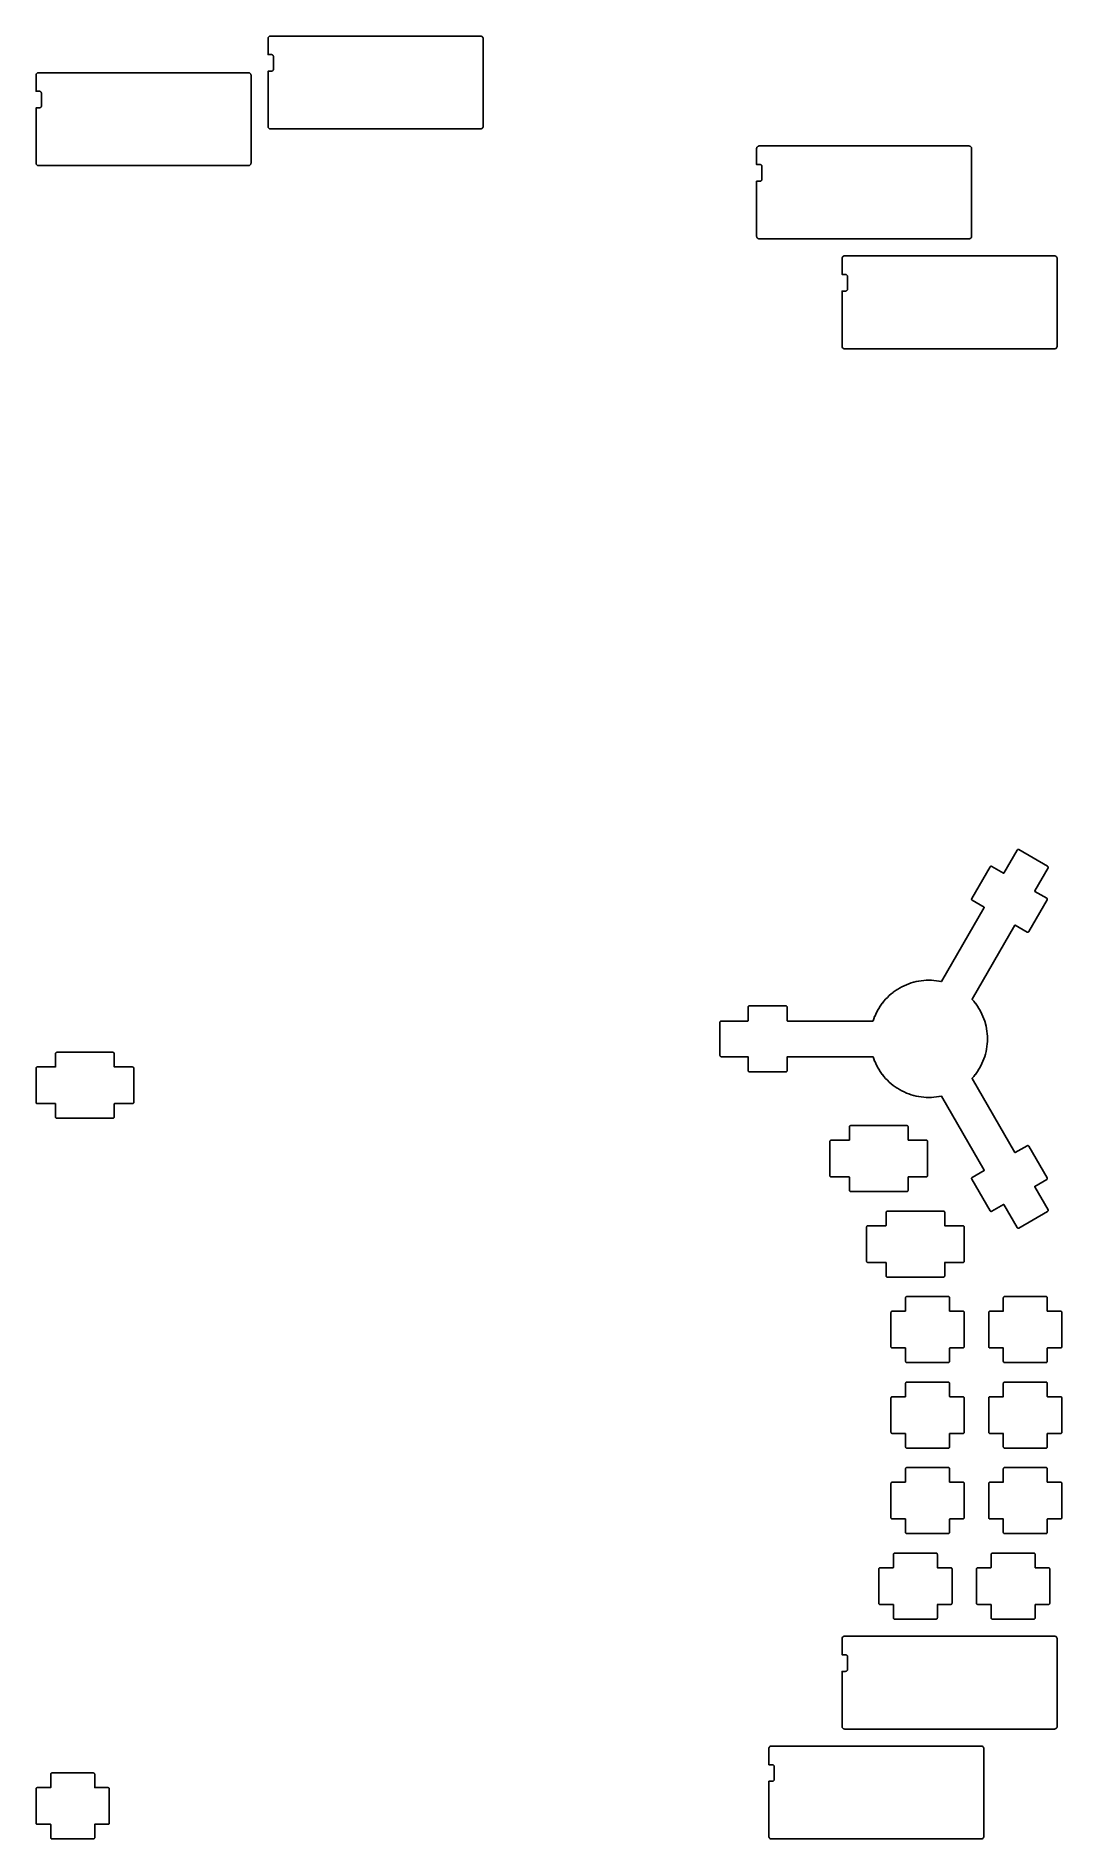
# Model space of a CAD drawing. Header units: millimetres. Extents: x 10 to 430, y 10 to 748.
import ezdxf

# ---------------------------------------------------------------- set-up
doc = ezdxf.new("R2010")
doc.units = ezdxf.units.MM
doc.layers.add('CUT_OUTER', color=7, linetype='CONTINUOUS')

msp = doc.modelspace()

# ---------------------------------------------------------------- linework, layer by layer
at = {"layer": 'CUT_OUTER'}
for points in [[(106, 710), (192, 710), (192.19509, 710.019215), (192.382683, 710.07612), (192.55557, 710.16853), (192.707107, 710.292893), (192.83147, 710.44443), (192.92388, 710.617317), (192.980785, 710.80491), (193, 711), (193, 747), (192.980785, 747.19509), (192.92388, 747.382683), (192.83147, 747.55557), (192.707107, 747.707107), (192.55557, 747.83147), (192.382683, 747.92388), (192.19509, 747.980785), (192, 748), (106, 748), (105.80491, 747.980785), (105.617317, 747.92388), (105.44443, 747.83147), (105.292893, 747.707107), (105.16853, 747.55557), (105.07612, 747.382683), (105.019215, 747.19509), (105, 747), (105, 740.4), (106.4, 740.4), (106.556072, 740.384628), (106.706147, 740.339104), (106.844456, 740.265176), (106.965685, 740.165685), (107.065176, 740.044456), (107.139104, 739.906147), (107.184628, 739.756072), (107.2, 739.6), (107.2, 734.4), (107.184628, 734.243928), (107.139104, 734.093853), (107.065176, 733.955544), (106.965685, 733.834315), (106.844456, 733.734824), (106.706147, 733.660896), (106.556072, 733.615372), (106.4, 733.6), (105, 733.6), (105, 711), (105.019215, 710.80491), (105.07612, 710.617317), (105.16853, 710.44443), (105.292893, 710.292893), (105.44443, 710.16853), (105.617317, 710.07612), (105.80491, 710.019215)], [(11, 695), (97, 695), (97.19509, 695.019215), (97.382683, 695.07612), (97.55557, 695.16853), (97.707107, 695.292893), (97.83147, 695.44443), (97.92388, 695.617317), (97.980785, 695.80491), (98, 696), (98, 732), (97.980785, 732.19509), (97.92388, 732.382683), (97.83147, 732.55557), (97.707107, 732.707107), (97.55557, 732.83147), (97.382683, 732.92388), (97.19509, 732.980785), (97, 733), (11, 733), (10.80491, 732.980785), (10.617317, 732.92388), (10.44443, 732.83147), (10.292893, 732.707107), (10.16853, 732.55557), (10.07612, 732.382683), (10.019215, 732.19509), (10, 732), (10, 725.4), (11.4, 725.4), (11.556072, 725.384628), (11.706147, 725.339104), (11.844456, 725.265176), (11.965685, 725.165685), (12.065176, 725.044456), (12.139104, 724.906147), (12.184628, 724.756072), (12.2, 724.6), (12.2, 719.4), (12.184628, 719.243928), (12.139104, 719.093853), (12.065176, 718.955544), (11.965685, 718.834315), (11.844456, 718.734824), (11.706147, 718.660896), (11.556072, 718.615372), (11.4, 718.6), (10, 718.6), (10, 696), (10.019215, 695.80491), (10.07612, 695.617317), (10.16853, 695.44443), (10.292893, 695.292893), (10.44443, 695.16853), (10.617317, 695.07612), (10.80491, 695.019215)], [(306, 665), (392, 665), (392.19509, 665.019215), (392.382683, 665.07612), (392.55557, 665.16853), (392.707107, 665.292893), (392.83147, 665.44443), (392.92388, 665.617317), (392.980785, 665.80491), (393, 666), (393, 702), (392.980785, 702.19509), (392.92388, 702.382683), (392.83147, 702.55557), (392.707107, 702.707107), (392.55557, 702.83147), (392.382683, 702.92388), (392.19509, 702.980785), (392, 703), (306, 703), (305.80491, 702.980785), (305.617317, 702.92388), (305.44443, 702.83147), (305.292893, 702.707107), (305.16853, 702.55557), (305.07612, 702.382683), (305.019215, 702.19509), (305, 702), (305, 695.4), (306.4, 695.4), (306.556072, 695.384628), (306.706147, 695.339104), (306.844456, 695.265176), (306.965685, 695.165685), (307.065176, 695.044456), (307.139104, 694.906147), (307.184628, 694.756072), (307.2, 694.6), (307.2, 689.4), (307.184628, 689.243928), (307.139104, 689.093853), (307.065176, 688.955544), (306.965685, 688.834315), (306.844456, 688.734824), (306.706147, 688.660896), (306.556072, 688.615372), (306.4, 688.6), (305, 688.6), (305, 666), (305.019215, 665.80491), (305.07612, 665.617317), (305.16853, 665.44443), (305.292893, 665.292893), (305.44443, 665.16853), (305.617317, 665.07612), (305.80491, 665.019215)], [(341, 620), (427, 620), (427.19509, 620.019215), (427.382683, 620.07612), (427.55557, 620.16853), (427.707107, 620.292893), (427.83147, 620.44443), (427.92388, 620.617317), (427.980785, 620.80491), (428, 621), (428, 657), (427.980785, 657.19509), (427.92388, 657.382683), (427.83147, 657.55557), (427.707107, 657.707107), (427.55557, 657.83147), (427.382683, 657.92388), (427.19509, 657.980785), (427, 658), (341, 658), (340.80491, 657.980785), (340.617317, 657.92388), (340.44443, 657.83147), (340.292893, 657.707107), (340.16853, 657.55557), (340.07612, 657.382683), (340.019215, 657.19509), (340, 657), (340, 650.4), (341.4, 650.4), (341.556072, 650.384628), (341.706147, 650.339104), (341.844456, 650.265176), (341.965685, 650.165685), (342.065176, 650.044456), (342.139104, 649.906147), (342.184628, 649.756072), (342.2, 649.6), (342.2, 644.4), (342.184628, 644.243928), (342.139104, 644.093853), (342.065176, 643.955544), (341.965685, 643.834315), (341.844456, 643.734824), (341.706147, 643.660896), (341.556072, 643.615372), (341.4, 643.6), (340, 643.6), (340, 621), (340.019215, 620.80491), (340.07612, 620.617317), (340.16853, 620.44443), (340.292893, 620.292893), (340.44443, 620.16853), (340.617317, 620.07612), (340.80491, 620.019215)], [(418.908588, 397.898039), (418.871985, 397.934641), (418.858588, 397.984641), (418.871985, 398.034641), (424.321985, 407.474318), (424.371936, 407.594909), (424.388973, 407.724318), (424.371936, 407.853728), (424.321985, 407.974318), (424.242526, 408.077872), (424.138973, 408.157331), (412.361027, 414.957331), (412.240437, 415.007281), (412.111027, 415.024318), (411.981618, 415.007281), (411.861027, 414.957331), (411.757474, 414.877872), (411.678015, 414.774318), (406.228015, 405.334641), (406.191412, 405.298039), (406.141412, 405.284641), (406.091412, 405.298039), (401.24167, 408.098039), (401.121079, 408.147989), (400.99167, 408.165026), (400.86226, 408.147989), (400.74167, 408.098039), (400.638116, 408.01858), (400.558657, 407.915026), (393.058657, 394.924645), (393.008707, 394.804055), (392.99167, 394.674645), (393.008707, 394.545236), (393.058657, 394.424645), (393.138116, 394.321092), (393.24167, 394.241632), (398.091412, 391.441632), (398.128015, 391.40503), (398.141412, 391.35503), (398.128015, 391.30503), (380.64435, 361.022434), (380.599018, 360.981348), (380.538238, 360.974356), (379.678257, 361.145417), (379.667536, 361.147428), (379.656773, 361.149205), (378.643412, 361.305176), (378.632613, 361.306718), (378.621783, 361.308023), (377.602583, 361.419644), (377.591727, 361.420713), (377.580851, 361.421545), (376.557752, 361.488603), (376.54686, 361.489197), (376.535958, 361.489554), (375.510907, 361.511921), (375.5, 361.51204), (375.489093, 361.511921), (374.464042, 361.489554), (374.45314, 361.489197), (374.442248, 361.488603), (373.419149, 361.421545), (373.408273, 361.420713), (373.397417, 361.419644), (372.378217, 361.308023), (372.367387, 361.306718), (372.356588, 361.305176), (371.343227, 361.149205), (371.332464, 361.147428), (371.321743, 361.145417), (370.31615, 360.945392), (370.305475, 360.943147), (370.294852, 360.94067), (369.29894, 360.696972), (369.288374, 360.694264), (369.277869, 360.691326), (368.293535, 360.404419), (368.283097, 360.401252), (368.27273, 360.397859), (367.301848, 360.068289), (367.291557, 360.06467), (367.281348, 360.060828), (366.325766, 359.689222), (366.315643, 359.685158), (366.305612, 359.680874), (365.367148, 359.26794), (365.357212, 359.263438), (365.347377, 359.258721), (364.427818, 358.805244), (364.418088, 358.800313), (364.408468, 358.795171), (363.509565, 358.302016), (363.50006, 358.296666), (363.490673, 358.291109), (362.614137, 357.759214), (362.604873, 357.753453), (362.595738, 357.747492), (361.743237, 357.177869), (361.734234, 357.171711), (361.725367, 357.165357), (360.898524, 356.55909), (360.889798, 356.552545), (360.881217, 356.54581), (360.081606, 355.904054), (360.073174, 355.897134), (360.064895, 355.890032), (359.294038, 355.214009), (359.285915, 355.206727), (359.277954, 355.199271), (358.537318, 354.490266), (358.529521, 354.482638), (358.521893, 354.474841), (357.812888, 353.734205), (357.805432, 353.726244), (357.79815, 353.718121), (357.122127, 352.947264), (357.115025, 352.938985), (357.108105, 352.930553), (356.466349, 352.130942), (356.459614, 352.122361), (356.453069, 352.113635), (355.846802, 351.286792), (355.840448, 351.277925), (355.83429, 351.268922), (355.264667, 350.416421), (355.258706, 350.407286), (355.252945, 350.398022), (354.72105, 349.521486), (354.715493, 349.512099), (354.710143, 349.502594), (354.216988, 348.603691), (354.211846, 348.594071), (354.206915, 348.584341), (353.753438, 347.664782), (353.748721, 347.654947), (353.744219, 347.645011), (353.331285, 346.706547), (353.327001, 346.696516), (353.322937, 346.686393), (352.951331, 345.730811), (352.947489, 345.720602), (352.94387, 345.710311), (352.662023, 344.880015), (352.625577, 344.830874), (352.56733, 344.812159), (317.6, 344.812159), (317.55, 344.825556), (317.513397, 344.862159), (317.5, 344.912159), (317.5, 350.512159), (317.482963, 350.641569), (317.433013, 350.762159), (317.353553, 350.865712), (317.25, 350.945172), (317.12941, 350.995122), (317, 351.012159), (302, 351.012159), (301.87059, 350.995122), (301.75, 350.945172), (301.646447, 350.865712), (301.566987, 350.762159), (301.517037, 350.641569), (301.5, 350.512159), (301.5, 344.912159), (301.486603, 344.862159), (301.45, 344.825556), (301.4, 344.812159), (290.5, 344.812159), (290.37059, 344.795122), (290.25, 344.745172), (290.146447, 344.665712), (290.066987, 344.562159), (290.017037, 344.441569), (290, 344.312159), (290, 330.712159), (290.017037, 330.582749), (290.066987, 330.462159), (290.146447, 330.358606), (290.25, 330.279146), (290.37059, 330.229196), (290.5, 330.212159), (301.4, 330.212159), (301.45, 330.198762), (301.486603, 330.162159), (301.5, 330.112159), (301.5, 324.512159), (301.517037, 324.382749), (301.566987, 324.262159), (301.646447, 324.158606), (301.75, 324.079146), (301.87059, 324.029196), (302, 324.012159), (317, 324.012159), (317.12941, 324.029196), (317.25, 324.079146), (317.353553, 324.158606), (317.433013, 324.262159), (317.482963, 324.382749), (317.5, 324.512159), (317.5, 330.112159), (317.513397, 330.162159), (317.55, 330.198762), (317.6, 330.212159), (352.56733, 330.212159), (352.625577, 330.193444), (352.662023, 330.144303), (352.94387, 329.314007), (352.947489, 329.303716), (352.951331, 329.293507), (353.322937, 328.337925), (353.327001, 328.327802), (353.331285, 328.317771), (353.744219, 327.379307), (353.748721, 327.369371), (353.753438, 327.359536), (354.206915, 326.439977), (354.211846, 326.430247), (354.216988, 326.420627), (354.710143, 325.521724), (354.715493, 325.512219), (354.72105, 325.502832), (355.252945, 324.626296), (355.258706, 324.617032), (355.264667, 324.607897), (355.83429, 323.755396), (355.840448, 323.746393), (355.846802, 323.737526), (356.453069, 322.910683), (356.459614, 322.901957), (356.466349, 322.893376), (357.108105, 322.093765), (357.115025, 322.085333), (357.122127, 322.077054), (357.79815, 321.306197), (357.805432, 321.298074), (357.812888, 321.290113), (358.521893, 320.549477), (358.529521, 320.54168), (358.537318, 320.534052), (359.277954, 319.825047), (359.285915, 319.817591), (359.294038, 319.810309), (360.064895, 319.134286), (360.073174, 319.127184), (360.081606, 319.120264), (360.881217, 318.478508), (360.889798, 318.471773), (360.898524, 318.465228), (361.725367, 317.858961), (361.734234, 317.852607), (361.743237, 317.846449), (362.595738, 317.276826), (362.604873, 317.270865), (362.614137, 317.265104), (363.490673, 316.733209), (363.50006, 316.727652), (363.509565, 316.722302), (364.408468, 316.229147), (364.418088, 316.224005), (364.427818, 316.219074), (365.347377, 315.765597), (365.357212, 315.76088), (365.367148, 315.756378), (366.305612, 315.343444), (366.315643, 315.33916), (366.325766, 315.335096), (367.281348, 314.96349), (367.291557, 314.959648), (367.301848, 314.956029), (368.27273, 314.626459), (368.283097, 314.623066), (368.293535, 314.619899), (369.277869, 314.332992), (369.288374, 314.330054), (369.29894, 314.327346), (370.294852, 314.083648), (370.305475, 314.081171), (370.31615, 314.078926), (371.321743, 313.878901), (371.332464, 313.87689), (371.343227, 313.875113), (372.356588, 313.719142), (372.367387, 313.7176), (372.378217, 313.716295), (373.397417, 313.604674), (373.408273, 313.603605), (373.419149, 313.602773), (374.442248, 313.535715), (374.45314, 313.535121), (374.464042, 313.534764), (375.489093, 313.512397), (375.5, 313.512278), (375.510907, 313.512397), (376.535958, 313.534764), (376.54686, 313.535121), (376.557752, 313.535715), (377.580851, 313.602773), (377.591727, 313.603605), (377.602583, 313.604674), (378.621783, 313.716295), (378.632613, 313.7176), (378.643412, 313.719142), (379.656773, 313.875113), (379.667536, 313.87689), (379.678257, 313.878901), (380.538238, 314.049962), (380.599018, 314.04297), (380.64435, 314.001884), (398.128015, 283.719288), (398.141412, 283.669288), (398.128015, 283.619288), (398.091412, 283.582686), (393.24167, 280.782686), (393.138116, 280.703226), (393.058657, 280.599673), (393.008707, 280.479082), (392.99167, 280.349673), (393.008707, 280.220263), (393.058657, 280.099673), (400.558657, 267.109292), (400.638116, 267.005738), (400.74167, 266.926279), (400.86226, 266.876329), (400.99167, 266.859292), (401.121079, 266.876329), (401.24167, 266.926279), (406.091412, 269.726279), (406.141412, 269.739677), (406.191412, 269.726279), (406.228015, 269.689677), (411.678015, 260.25), (411.757474, 260.146446), (411.861027, 260.066987), (411.981618, 260.017037), (412.111027, 260), (412.240437, 260.017037), (412.361027, 260.066987), (424.138973, 266.866987), (424.242526, 266.946446), (424.321985, 267.05), (424.371936, 267.17059), (424.388973, 267.3), (424.371936, 267.429409), (424.321985, 267.55), (418.871985, 276.989677), (418.858588, 277.039677), (418.871985, 277.089677), (418.908588, 277.126279), (423.75833, 279.926279), (423.861884, 280.005738), (423.941343, 280.109292), (423.991293, 280.229882), (424.00833, 280.359292), (423.991293, 280.488701), (423.941343, 280.609292), (416.441343, 293.599673), (416.361884, 293.703226), (416.25833, 293.782686), (416.13774, 293.832636), (416.00833, 293.849673), (415.878921, 293.832636), (415.75833, 293.782686), (410.908588, 290.982686), (410.858588, 290.969288), (410.808588, 290.982686), (410.771985, 291.019288), (393.288321, 321.301884), (393.275405, 321.361686), (393.299739, 321.417818), (393.877873, 322.077054), (393.884975, 322.085333), (393.891895, 322.093765), (394.533651, 322.893376), (394.540386, 322.901957), (394.546931, 322.910683), (395.153198, 323.737526), (395.159552, 323.746393), (395.16571, 323.755396), (395.735333, 324.607897), (395.741294, 324.617032), (395.747055, 324.626296), (396.27895, 325.502832), (396.284507, 325.512219), (396.289857, 325.521724), (396.783012, 326.420627), (396.788154, 326.430247), (396.793085, 326.439977), (397.246562, 327.359536), (397.251279, 327.369371), (397.255781, 327.379307), (397.668715, 328.317771), (397.672999, 328.327802), (397.677063, 328.337925), (398.048669, 329.293507), (398.052511, 329.303716), (398.05613, 329.314007), (398.3857, 330.284889), (398.389093, 330.295256), (398.39226, 330.305694), (398.679167, 331.290028), (398.682105, 331.300533), (398.684813, 331.311099), (398.928511, 332.307011), (398.930988, 332.317634), (398.933233, 332.328309), (399.133258, 333.333902), (399.135269, 333.344623), (399.137046, 333.355386), (399.293017, 334.368747), (399.294559, 334.379546), (399.295864, 334.390376), (399.407485, 335.409576), (399.408554, 335.420432), (399.409386, 335.431308), (399.476444, 336.454407), (399.477038, 336.465299), (399.477395, 336.476201), (399.499762, 337.501252), (399.499881, 337.512159), (399.499762, 337.523066), (399.477395, 338.548117), (399.477038, 338.559019), (399.476444, 338.569911), (399.409386, 339.59301), (399.408554, 339.603886), (399.407485, 339.614742), (399.295864, 340.633942), (399.294559, 340.644772), (399.293017, 340.655571), (399.137046, 341.668932), (399.135269, 341.679695), (399.133258, 341.690416), (398.933233, 342.696009), (398.930988, 342.706684), (398.928511, 342.717307), (398.684813, 343.713219), (398.682105, 343.723785), (398.679167, 343.73429), (398.39226, 344.718624), (398.389093, 344.729062), (398.3857, 344.739429), (398.05613, 345.710311), (398.052511, 345.720602), (398.048669, 345.730811), (397.677063, 346.686393), (397.672999, 346.696516), (397.668715, 346.706547), (397.255781, 347.645011), (397.251279, 347.654947), (397.246562, 347.664782), (396.793085, 348.584341), (396.788154, 348.594071), (396.783012, 348.603691), (396.289857, 349.502594), (396.284507, 349.512099), (396.27895, 349.521486), (395.747055, 350.398022), (395.741294, 350.407286), (395.735333, 350.416421), (395.16571, 351.268922), (395.159552, 351.277925), (395.153198, 351.286792), (394.546931, 352.113635), (394.540386, 352.122361), (394.533651, 352.130942), (393.891895, 352.930553), (393.884975, 352.938985), (393.877873, 352.947264), (393.299739, 353.6065), (393.275405, 353.662632), (393.288321, 353.722434), (410.771985, 384.00503), (410.808588, 384.041632), (410.858588, 384.05503), (410.908588, 384.041632), (415.75833, 381.241632), (415.878921, 381.191682), (416.00833, 381.174645), (416.13774, 381.191682), (416.25833, 381.241632), (416.361884, 381.321092), (416.441343, 381.424645), (423.941343, 394.415026), (423.991293, 394.535617), (424.00833, 394.665026), (423.991293, 394.794436), (423.941343, 394.915026), (423.861884, 395.01858), (423.75833, 395.098039)], [(10, 311.5), (10.017037, 311.37059), (10.066987, 311.25), (10.146447, 311.146447), (10.25, 311.066987), (10.37059, 311.017037), (10.5, 311), (17.9, 311), (17.95, 310.986603), (17.986603, 310.95), (18, 310.9), (18, 305.5), (18.017037, 305.37059), (18.066987, 305.25), (18.146447, 305.146447), (18.25, 305.066987), (18.37059, 305.017037), (18.5, 305), (41.5, 305), (41.62941, 305.017037), (41.75, 305.066987), (41.853553, 305.146447), (41.933013, 305.25), (41.982963, 305.37059), (42, 305.5), (42, 310.9), (42.013397, 310.95), (42.05, 310.986603), (42.1, 311), (49.5, 311), (49.62941, 311.017037), (49.75, 311.066987), (49.853553, 311.146447), (49.933013, 311.25), (49.982963, 311.37059), (50, 311.5), (50, 325.5), (49.982963, 325.62941), (49.933013, 325.75), (49.853553, 325.853553), (49.75, 325.933013), (49.62941, 325.982963), (49.5, 326), (42.1, 326), (42.05, 326.013397), (42.013397, 326.05), (42, 326.1), (42, 331.5), (41.982963, 331.62941), (41.933013, 331.75), (41.853553, 331.853553), (41.75, 331.933013), (41.62941, 331.982963), (41.5, 332), (18.5, 332), (18.37059, 331.982963), (18.25, 331.933013), (18.146447, 331.853553), (18.066987, 331.75), (18.017037, 331.62941), (18, 331.5), (18, 326.1), (17.986603, 326.05), (17.95, 326.013397), (17.9, 326), (10.5, 326), (10.37059, 325.982963), (10.25, 325.933013), (10.146447, 325.853553), (10.066987, 325.75), (10.017037, 325.62941), (10, 325.5)], [(335, 281.5), (335.017037, 281.37059), (335.066987, 281.25), (335.146447, 281.146447), (335.25, 281.066987), (335.37059, 281.017037), (335.5, 281), (342.9, 281), (342.95, 280.986603), (342.986603, 280.95), (343, 280.9), (343, 275.5), (343.017037, 275.37059), (343.066987, 275.25), (343.146447, 275.146447), (343.25, 275.066987), (343.37059, 275.017037), (343.5, 275), (366.5, 275), (366.62941, 275.017037), (366.75, 275.066987), (366.853553, 275.146447), (366.933013, 275.25), (366.982963, 275.37059), (367, 275.5), (367, 280.9), (367.013397, 280.95), (367.05, 280.986603), (367.1, 281), (374.5, 281), (374.62941, 281.017037), (374.75, 281.066987), (374.853553, 281.146447), (374.933013, 281.25), (374.982963, 281.37059), (375, 281.5), (375, 295.5), (374.982963, 295.62941), (374.933013, 295.75), (374.853553, 295.853553), (374.75, 295.933013), (374.62941, 295.982963), (374.5, 296), (367.1, 296), (367.05, 296.013397), (367.013397, 296.05), (367, 296.1), (367, 301.5), (366.982963, 301.62941), (366.933013, 301.75), (366.853553, 301.853553), (366.75, 301.933013), (366.62941, 301.982963), (366.5, 302), (343.5, 302), (343.37059, 301.982963), (343.25, 301.933013), (343.146447, 301.853553), (343.066987, 301.75), (343.017037, 301.62941), (343, 301.5), (343, 296.1), (342.986603, 296.05), (342.95, 296.013397), (342.9, 296), (335.5, 296), (335.37059, 295.982963), (335.25, 295.933013), (335.146447, 295.853553), (335.066987, 295.75), (335.017037, 295.62941), (335, 295.5)], [(350, 246.5), (350.017037, 246.37059), (350.066987, 246.25), (350.146447, 246.146447), (350.25, 246.066987), (350.37059, 246.017037), (350.5, 246), (357.9, 246), (357.95, 245.986603), (357.986603, 245.95), (358, 245.9), (358, 240.5), (358.017037, 240.37059), (358.066987, 240.25), (358.146447, 240.146447), (358.25, 240.066987), (358.37059, 240.017037), (358.5, 240), (381.5, 240), (381.62941, 240.017037), (381.75, 240.066987), (381.853553, 240.146447), (381.933013, 240.25), (381.982963, 240.37059), (382, 240.5), (382, 245.9), (382.013397, 245.95), (382.05, 245.986603), (382.1, 246), (389.5, 246), (389.62941, 246.017037), (389.75, 246.066987), (389.853553, 246.146447), (389.933013, 246.25), (389.982963, 246.37059), (390, 246.5), (390, 260.5), (389.982963, 260.62941), (389.933013, 260.75), (389.853553, 260.853553), (389.75, 260.933013), (389.62941, 260.982963), (389.5, 261), (382.1, 261), (382.05, 261.013397), (382.013397, 261.05), (382, 261.1), (382, 266.5), (381.982963, 266.62941), (381.933013, 266.75), (381.853553, 266.853553), (381.75, 266.933013), (381.62941, 266.982963), (381.5, 267), (358.5, 267), (358.37059, 266.982963), (358.25, 266.933013), (358.146447, 266.853553), (358.066987, 266.75), (358.017037, 266.62941), (358, 266.5), (358, 261.1), (357.986603, 261.05), (357.95, 261.013397), (357.9, 261), (350.5, 261), (350.37059, 260.982963), (350.25, 260.933013), (350.146447, 260.853553), (350.066987, 260.75), (350.017037, 260.62941), (350, 260.5)], [(360, 211.5), (360.017037, 211.37059), (360.066987, 211.25), (360.146447, 211.146447), (360.25, 211.066987), (360.37059, 211.017037), (360.5, 211), (365.9, 211), (365.95, 210.986603), (365.986603, 210.95), (366, 210.9), (366, 205.5), (366.017037, 205.37059), (366.066987, 205.25), (366.146447, 205.146447), (366.25, 205.066987), (366.37059, 205.017037), (366.5, 205), (383.5, 205), (383.62941, 205.017037), (383.75, 205.066987), (383.853553, 205.146447), (383.933013, 205.25), (383.982963, 205.37059), (384, 205.5), (384, 210.9), (384.013397, 210.95), (384.05, 210.986603), (384.1, 211), (389.5, 211), (389.62941, 211.017037), (389.75, 211.066987), (389.853553, 211.146447), (389.933013, 211.25), (389.982963, 211.37059), (390, 211.5), (390, 225.5), (389.982963, 225.62941), (389.933013, 225.75), (389.853553, 225.853553), (389.75, 225.933013), (389.62941, 225.982963), (389.5, 226), (384.1, 226), (384.05, 226.013397), (384.013397, 226.05), (384, 226.1), (384, 231.5), (383.982963, 231.62941), (383.933013, 231.75), (383.853553, 231.853553), (383.75, 231.933013), (383.62941, 231.982963), (383.5, 232), (366.5, 232), (366.37059, 231.982963), (366.25, 231.933013), (366.146447, 231.853553), (366.066987, 231.75), (366.017037, 231.62941), (366, 231.5), (366, 226.1), (365.986603, 226.05), (365.95, 226.013397), (365.9, 226), (360.5, 226), (360.37059, 225.982963), (360.25, 225.933013), (360.146447, 225.853553), (360.066987, 225.75), (360.017037, 225.62941), (360, 225.5)], [(400, 211.5), (400.017037, 211.37059), (400.066987, 211.25), (400.146447, 211.146447), (400.25, 211.066987), (400.37059, 211.017037), (400.5, 211), (405.9, 211), (405.95, 210.986603), (405.986603, 210.95), (406, 210.9), (406, 205.5), (406.017037, 205.37059), (406.066987, 205.25), (406.146447, 205.146447), (406.25, 205.066987), (406.37059, 205.017037), (406.5, 205), (423.5, 205), (423.62941, 205.017037), (423.75, 205.066987), (423.853553, 205.146447), (423.933013, 205.25), (423.982963, 205.37059), (424, 205.5), (424, 210.9), (424.013397, 210.95), (424.05, 210.986603), (424.1, 211), (429.5, 211), (429.62941, 211.017037), (429.75, 211.066987), (429.853553, 211.146447), (429.933013, 211.25), (429.982963, 211.37059), (430, 211.5), (430, 225.5), (429.982963, 225.62941), (429.933013, 225.75), (429.853553, 225.853553), (429.75, 225.933013), (429.62941, 225.982963), (429.5, 226), (424.1, 226), (424.05, 226.013397), (424.013397, 226.05), (424, 226.1), (424, 231.5), (423.982963, 231.62941), (423.933013, 231.75), (423.853553, 231.853553), (423.75, 231.933013), (423.62941, 231.982963), (423.5, 232), (406.5, 232), (406.37059, 231.982963), (406.25, 231.933013), (406.146447, 231.853553), (406.066987, 231.75), (406.017037, 231.62941), (406, 231.5), (406, 226.1), (405.986603, 226.05), (405.95, 226.013397), (405.9, 226), (400.5, 226), (400.37059, 225.982963), (400.25, 225.933013), (400.146447, 225.853553), (400.066987, 225.75), (400.017037, 225.62941), (400, 225.5)], [(360, 176.5), (360.017037, 176.37059), (360.066987, 176.25), (360.146447, 176.146447), (360.25, 176.066987), (360.37059, 176.017037), (360.5, 176), (365.9, 176), (365.95, 175.986603), (365.986603, 175.95), (366, 175.9), (366, 170.5), (366.017037, 170.37059), (366.066987, 170.25), (366.146447, 170.146447), (366.25, 170.066987), (366.37059, 170.017037), (366.5, 170), (383.5, 170), (383.62941, 170.017037), (383.75, 170.066987), (383.853553, 170.146447), (383.933013, 170.25), (383.982963, 170.37059), (384, 170.5), (384, 175.9), (384.013397, 175.95), (384.05, 175.986603), (384.1, 176), (389.5, 176), (389.62941, 176.017037), (389.75, 176.066987), (389.853553, 176.146447), (389.933013, 176.25), (389.982963, 176.37059), (390, 176.5), (390, 190.5), (389.982963, 190.62941), (389.933013, 190.75), (389.853553, 190.853553), (389.75, 190.933013), (389.62941, 190.982963), (389.5, 191), (384.1, 191), (384.05, 191.013397), (384.013397, 191.05), (384, 191.1), (384, 196.5), (383.982963, 196.62941), (383.933013, 196.75), (383.853553, 196.853553), (383.75, 196.933013), (383.62941, 196.982963), (383.5, 197), (366.5, 197), (366.37059, 196.982963), (366.25, 196.933013), (366.146447, 196.853553), (366.066987, 196.75), (366.017037, 196.62941), (366, 196.5), (366, 191.1), (365.986603, 191.05), (365.95, 191.013397), (365.9, 191), (360.5, 191), (360.37059, 190.982963), (360.25, 190.933013), (360.146447, 190.853553), (360.066987, 190.75), (360.017037, 190.62941), (360, 190.5)], [(400, 176.5), (400.017037, 176.37059), (400.066987, 176.25), (400.146447, 176.146447), (400.25, 176.066987), (400.37059, 176.017037), (400.5, 176), (405.9, 176), (405.95, 175.986603), (405.986603, 175.95), (406, 175.9), (406, 170.5), (406.017037, 170.37059), (406.066987, 170.25), (406.146447, 170.146447), (406.25, 170.066987), (406.37059, 170.017037), (406.5, 170), (423.5, 170), (423.62941, 170.017037), (423.75, 170.066987), (423.853553, 170.146447), (423.933013, 170.25), (423.982963, 170.37059), (424, 170.5), (424, 175.9), (424.013397, 175.95), (424.05, 175.986603), (424.1, 176), (429.5, 176), (429.62941, 176.017037), (429.75, 176.066987), (429.853553, 176.146447), (429.933013, 176.25), (429.982963, 176.37059), (430, 176.5), (430, 190.5), (429.982963, 190.62941), (429.933013, 190.75), (429.853553, 190.853553), (429.75, 190.933013), (429.62941, 190.982963), (429.5, 191), (424.1, 191), (424.05, 191.013397), (424.013397, 191.05), (424, 191.1), (424, 196.5), (423.982963, 196.62941), (423.933013, 196.75), (423.853553, 196.853553), (423.75, 196.933013), (423.62941, 196.982963), (423.5, 197), (406.5, 197), (406.37059, 196.982963), (406.25, 196.933013), (406.146447, 196.853553), (406.066987, 196.75), (406.017037, 196.62941), (406, 196.5), (406, 191.1), (405.986603, 191.05), (405.95, 191.013397), (405.9, 191), (400.5, 191), (400.37059, 190.982963), (400.25, 190.933013), (400.146447, 190.853553), (400.066987, 190.75), (400.017037, 190.62941), (400, 190.5)], [(360, 141.5), (360.017037, 141.37059), (360.066987, 141.25), (360.146447, 141.146447), (360.25, 141.066987), (360.37059, 141.017037), (360.5, 141), (365.9, 141), (365.95, 140.986603), (365.986603, 140.95), (366, 140.9), (366, 135.5), (366.017037, 135.37059), (366.066987, 135.25), (366.146447, 135.146447), (366.25, 135.066987), (366.37059, 135.017037), (366.5, 135), (383.5, 135), (383.62941, 135.017037), (383.75, 135.066987), (383.853553, 135.146447), (383.933013, 135.25), (383.982963, 135.37059), (384, 135.5), (384, 140.9), (384.013397, 140.95), (384.05, 140.986603), (384.1, 141), (389.5, 141), (389.62941, 141.017037), (389.75, 141.066987), (389.853553, 141.146447), (389.933013, 141.25), (389.982963, 141.37059), (390, 141.5), (390, 155.5), (389.982963, 155.62941), (389.933013, 155.75), (389.853553, 155.853553), (389.75, 155.933013), (389.62941, 155.982963), (389.5, 156), (384.1, 156), (384.05, 156.013397), (384.013397, 156.05), (384, 156.1), (384, 161.5), (383.982963, 161.62941), (383.933013, 161.75), (383.853553, 161.853553), (383.75, 161.933013), (383.62941, 161.982963), (383.5, 162), (366.5, 162), (366.37059, 161.982963), (366.25, 161.933013), (366.146447, 161.853553), (366.066987, 161.75), (366.017037, 161.62941), (366, 161.5), (366, 156.1), (365.986603, 156.05), (365.95, 156.013397), (365.9, 156), (360.5, 156), (360.37059, 155.982963), (360.25, 155.933013), (360.146447, 155.853553), (360.066987, 155.75), (360.017037, 155.62941), (360, 155.5)], [(400, 141.5), (400.017037, 141.37059), (400.066987, 141.25), (400.146447, 141.146447), (400.25, 141.066987), (400.37059, 141.017037), (400.5, 141), (405.9, 141), (405.95, 140.986603), (405.986603, 140.95), (406, 140.9), (406, 135.5), (406.017037, 135.37059), (406.066987, 135.25), (406.146447, 135.146447), (406.25, 135.066987), (406.37059, 135.017037), (406.5, 135), (423.5, 135), (423.62941, 135.017037), (423.75, 135.066987), (423.853553, 135.146447), (423.933013, 135.25), (423.982963, 135.37059), (424, 135.5), (424, 140.9), (424.013397, 140.95), (424.05, 140.986603), (424.1, 141), (429.5, 141), (429.62941, 141.017037), (429.75, 141.066987), (429.853553, 141.146447), (429.933013, 141.25), (429.982963, 141.37059), (430, 141.5), (430, 155.5), (429.982963, 155.62941), (429.933013, 155.75), (429.853553, 155.853553), (429.75, 155.933013), (429.62941, 155.982963), (429.5, 156), (424.1, 156), (424.05, 156.013397), (424.013397, 156.05), (424, 156.1), (424, 161.5), (423.982963, 161.62941), (423.933013, 161.75), (423.853553, 161.853553), (423.75, 161.933013), (423.62941, 161.982963), (423.5, 162), (406.5, 162), (406.37059, 161.982963), (406.25, 161.933013), (406.146447, 161.853553), (406.066987, 161.75), (406.017037, 161.62941), (406, 161.5), (406, 156.1), (405.986603, 156.05), (405.95, 156.013397), (405.9, 156), (400.5, 156), (400.37059, 155.982963), (400.25, 155.933013), (400.146447, 155.853553), (400.066987, 155.75), (400.017037, 155.62941), (400, 155.5)], [(355, 106.5), (355.017037, 106.37059), (355.066987, 106.25), (355.146447, 106.146447), (355.25, 106.066987), (355.37059, 106.017037), (355.5, 106), (360.9, 106), (360.95, 105.986603), (360.986603, 105.95), (361, 105.9), (361, 100.5), (361.017037, 100.37059), (361.066987, 100.25), (361.146447, 100.146447), (361.25, 100.066987), (361.37059, 100.017037), (361.5, 100), (378.5, 100), (378.62941, 100.017037), (378.75, 100.066987), (378.853553, 100.146447), (378.933013, 100.25), (378.982963, 100.37059), (379, 100.5), (379, 105.9), (379.013397, 105.95), (379.05, 105.986603), (379.1, 106), (384.5, 106), (384.62941, 106.017037), (384.75, 106.066987), (384.853553, 106.146447), (384.933013, 106.25), (384.982963, 106.37059), (385, 106.5), (385, 120.5), (384.982963, 120.62941), (384.933013, 120.75), (384.853553, 120.853553), (384.75, 120.933013), (384.62941, 120.982963), (384.5, 121), (379.1, 121), (379.05, 121.013397), (379.013397, 121.05), (379, 121.1), (379, 126.5), (378.982963, 126.62941), (378.933013, 126.75), (378.853553, 126.853553), (378.75, 126.933013), (378.62941, 126.982963), (378.5, 127), (361.5, 127), (361.37059, 126.982963), (361.25, 126.933013), (361.146447, 126.853553), (361.066987, 126.75), (361.017037, 126.62941), (361, 126.5), (361, 121.1), (360.986603, 121.05), (360.95, 121.013397), (360.9, 121), (355.5, 121), (355.37059, 120.982963), (355.25, 120.933013), (355.146447, 120.853553), (355.066987, 120.75), (355.017037, 120.62941), (355, 120.5)], [(395, 106.5), (395.017037, 106.37059), (395.066987, 106.25), (395.146447, 106.146447), (395.25, 106.066987), (395.37059, 106.017037), (395.5, 106), (400.9, 106), (400.95, 105.986603), (400.986603, 105.95), (401, 105.9), (401, 100.5), (401.017037, 100.37059), (401.066987, 100.25), (401.146447, 100.146447), (401.25, 100.066987), (401.37059, 100.017037), (401.5, 100), (418.5, 100), (418.62941, 100.017037), (418.75, 100.066987), (418.853553, 100.146447), (418.933013, 100.25), (418.982963, 100.37059), (419, 100.5), (419, 105.9), (419.013397, 105.95), (419.05, 105.986603), (419.1, 106), (424.5, 106), (424.62941, 106.017037), (424.75, 106.066987), (424.853553, 106.146447), (424.933013, 106.25), (424.982963, 106.37059), (425, 106.5), (425, 120.5), (424.982963, 120.62941), (424.933013, 120.75), (424.853553, 120.853553), (424.75, 120.933013), (424.62941, 120.982963), (424.5, 121), (419.1, 121), (419.05, 121.013397), (419.013397, 121.05), (419, 121.1), (419, 126.5), (418.982963, 126.62941), (418.933013, 126.75), (418.853553, 126.853553), (418.75, 126.933013), (418.62941, 126.982963), (418.5, 127), (401.5, 127), (401.37059, 126.982963), (401.25, 126.933013), (401.146447, 126.853553), (401.066987, 126.75), (401.017037, 126.62941), (401, 126.5), (401, 121.1), (400.986603, 121.05), (400.95, 121.013397), (400.9, 121), (395.5, 121), (395.37059, 120.982963), (395.25, 120.933013), (395.146447, 120.853553), (395.066987, 120.75), (395.017037, 120.62941), (395, 120.5)], [(341, 55), (427, 55), (427.19509, 55.019215), (427.382683, 55.07612), (427.55557, 55.16853), (427.707107, 55.292893), (427.83147, 55.44443), (427.92388, 55.617317), (427.980785, 55.80491), (428, 56), (428, 92), (427.980785, 92.19509), (427.92388, 92.382683), (427.83147, 92.55557), (427.707107, 92.707107), (427.55557, 92.83147), (427.382683, 92.92388), (427.19509, 92.980785), (427, 93), (341, 93), (340.80491, 92.980785), (340.617317, 92.92388), (340.44443, 92.83147), (340.292893, 92.707107), (340.16853, 92.55557), (340.07612, 92.382683), (340.019215, 92.19509), (340, 92), (340, 85.4), (341.4, 85.4), (341.556072, 85.384628), (341.706147, 85.339104), (341.844456, 85.265176), (341.965685, 85.165685), (342.065176, 85.044456), (342.139104, 84.906147), (342.184628, 84.756072), (342.2, 84.6), (342.2, 79.4), (342.184628, 79.243928), (342.139104, 79.093853), (342.065176, 78.955544), (341.965685, 78.834315), (341.844456, 78.734824), (341.706147, 78.660896), (341.556072, 78.615372), (341.4, 78.6), (340, 78.6), (340, 56), (340.019215, 55.80491), (340.07612, 55.617317), (340.16853, 55.44443), (340.292893, 55.292893), (340.44443, 55.16853), (340.617317, 55.07612), (340.80491, 55.019215)], [(311, 10), (397, 10), (397.19509, 10.019215), (397.382683, 10.07612), (397.55557, 10.16853), (397.707107, 10.292893), (397.83147, 10.44443), (397.92388, 10.617317), (397.980785, 10.80491), (398, 11), (398, 47), (397.980785, 47.19509), (397.92388, 47.382683), (397.83147, 47.55557), (397.707107, 47.707107), (397.55557, 47.83147), (397.382683, 47.92388), (397.19509, 47.980785), (397, 48), (311, 48), (310.80491, 47.980785), (310.617317, 47.92388), (310.44443, 47.83147), (310.292893, 47.707107), (310.16853, 47.55557), (310.07612, 47.382683), (310.019215, 47.19509), (310, 47), (310, 40.4), (311.4, 40.4), (311.556072, 40.384628), (311.706147, 40.339104), (311.844456, 40.265176), (311.965685, 40.165685), (312.065176, 40.044456), (312.139104, 39.906147), (312.184628, 39.756072), (312.2, 39.6), (312.2, 34.4), (312.184628, 34.243928), (312.139104, 34.093853), (312.065176, 33.955544), (311.965685, 33.834315), (311.844456, 33.734824), (311.706147, 33.660896), (311.556072, 33.615372), (311.4, 33.6), (310, 33.6), (310, 11), (310.019215, 10.80491), (310.07612, 10.617317), (310.16853, 10.44443), (310.292893, 10.292893), (310.44443, 10.16853), (310.617317, 10.07612), (310.80491, 10.019215)], [(10, 16.5), (10.017037, 16.37059), (10.066987, 16.25), (10.146447, 16.146447), (10.25, 16.066987), (10.37059, 16.017037), (10.5, 16), (15.9, 16), (15.95, 15.986603), (15.986603, 15.95), (16, 15.9), (16, 10.5), (16.017037, 10.37059), (16.066987, 10.25), (16.146447, 10.146447), (16.25, 10.066987), (16.37059, 10.017037), (16.5, 10), (33.5, 10), (33.62941, 10.017037), (33.75, 10.066987), (33.853553, 10.146447), (33.933013, 10.25), (33.982963, 10.37059), (34, 10.5), (34, 15.9), (34.013397, 15.95), (34.05, 15.986603), (34.1, 16), (39.5, 16), (39.62941, 16.017037), (39.75, 16.066987), (39.853553, 16.146447), (39.933013, 16.25), (39.982963, 16.37059), (40, 16.5), (40, 30.5), (39.982963, 30.62941), (39.933013, 30.75), (39.853553, 30.853553), (39.75, 30.933013), (39.62941, 30.982963), (39.5, 31), (34.1, 31), (34.05, 31.013397), (34.013397, 31.05), (34, 31.1), (34, 36.5), (33.982963, 36.62941), (33.933013, 36.75), (33.853553, 36.853553), (33.75, 36.933013), (33.62941, 36.982963), (33.5, 37), (16.5, 37), (16.37059, 36.982963), (16.25, 36.933013), (16.146447, 36.853553), (16.066987, 36.75), (16.017037, 36.62941), (16, 36.5), (16, 31.1), (15.986603, 31.05), (15.95, 31.013397), (15.9, 31), (10.5, 31), (10.37059, 30.982963), (10.25, 30.933013), (10.146447, 30.853553), (10.066987, 30.75), (10.017037, 30.62941), (10, 30.5)]]:
    msp.add_lwpolyline(points, close=True, dxfattribs=at)

doc.saveas('drawing.dxf')
